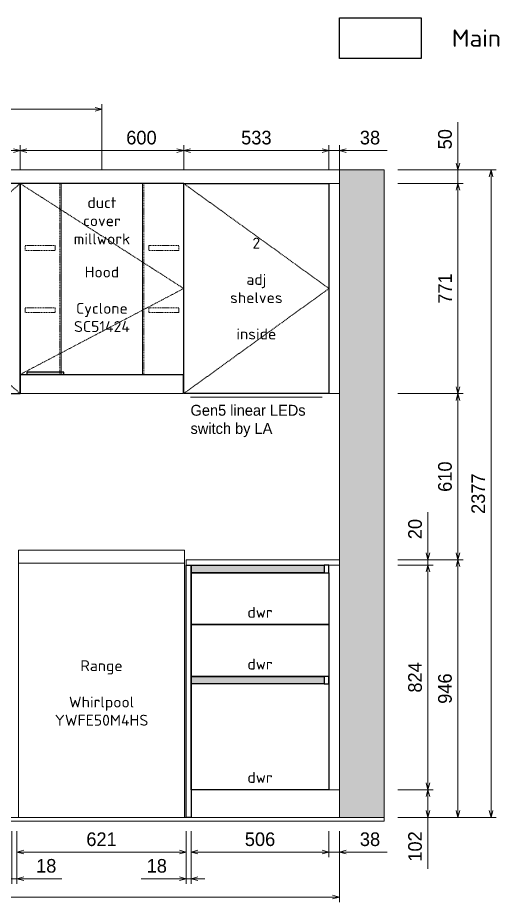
# Model space of a CAD drawing. Header units: millimetres. Extents: x 317748 to 451058, y -7309 to 88509.
# Drawn here: x 357333 to 359100, y 54795 to 58042 of the extents above; entities that cross this region are included whole.
import ezdxf

# ---------------------------------------------------------------- set-up
doc = ezdxf.new("R2010")
doc.units = ezdxf.units.MM
doc.header["$LTSCALE"] = 2
doc.header["$MEASUREMENT"] = 0
doc.header["$PDMODE"] = 3
doc.linetypes.add('DASHEDX2', pattern=[1.5, 1, -0.5])
doc.linetypes.add('HIDDEN2', pattern=[0.1875, 0.125, -0.0625])
doc.layers.get('0').update_dxf_attribs({"lineweight": 30})
doc.layers.get('Defpoints').update_dxf_attribs({"color": 255, "lineweight": 0})
for name, color, linetype, lineweight in [('1', 10, 'Continuous', 18), ('Appliance', 4, 'Continuous', 20), ('Appliances', 4, 'Continuous', 13), ('Cabinets', 7, 'Continuous', 25), ('Dims', 4, 'Continuous', 20), ('Hatch_grey', 253, 'Continuous', 5), ('KK + Filler', 252, 'Continuous', 18), ('Line_Hdn_Blu', 4, 'HIDDEN2', 5), ('Line_Hidden', 8, 'DASHEDX2', 15), ('Text', 4, 'Continuous', 20)]:
    doc.layers.add(name, color=color, linetype=linetype, lineweight=lineweight)
doc.styles.add('AGS', font='ags.shx')
doc.styles.add('style1', font='simplex.shx')
doc.dimstyles.new('mm LG 30', dxfattribs={"dimtxt": 50, "dimasz": 25, "dimexe": 19, "dimexo": 50, "dimgap": 22, "dimtad": 1, "dimdec": 0, "dimdsep": 46, "dimtxsty": 'AGS', "dimblk": 'OPEN30', "dimcen": 2, "dimclrd": 256, "dimclre": 256, "dimclrt": 256, "dimadec": 0, "dimazin": 0, "dimtm": 1e-09, "dimtfac": 1, "dimtdec": 0, "dimtmove": 0, "dimatfit": 3, "dimldrblk": 'OPEN30', "dimfxl": 1, "dimtolj": 1, "dimlwd": -1, "dimlwe": -1, "dimarcsym": 0})

# ---------------------------------------------------------------- blocks, each defined once
blk = doc.blocks.new('_Open30')
at = {"color": 0, "linetype": 'ByBlock', "lineweight": -2}
for p, q in [((-1, 0.27), (0, 0)), ((0, 0), (-1, -0.27)), ((0, 0), (-1, 0))]:
    blk.add_line(p, q, dxfattribs=at)
blk = doc.blocks.new('*D127')
at = {"layer": 'Defpoints', "color": 0, "ltscale": 2, "transparency": 16777216}
for p in [(357330.3, 55106.4), (357951.3, 55106.4), (357951.3, 54979.2)]:
    blk.add_point(p, dxfattribs=at)
at = {"layer": 'Dims', "ltscale": 2, "transparency": 16777216}
for p, q in [((357330.3, 55056.4), (357330.3, 54960.2)), ((357951.3, 55056.4), (357951.3, 54960.2)), ((357355.3, 54979.2), (357926.3, 54979.2))]:
    blk.add_line(p, q, dxfattribs=at)
at = {"layer": 'Dims', "ltscale": 2, "transparency": 16777216, "xscale": 25, "yscale": 25, "zscale": 25, "rotation": 180}
blk.add_blockref('_Open30', (357330.3, 54979.2), dxfattribs=at)
at = {"layer": 'Dims', "ltscale": 2, "transparency": 16777216, "xscale": 25, "yscale": 25, "zscale": 25}
blk.add_blockref('_Open30', (357951.3, 54979.2), dxfattribs=at)
at = {"layer": 'Dims', "ltscale": 2, "transparency": 16777216, "insert": (357640.8, 55026.2), "char_height": 50, "attachment_point": 5, "style": 'AGS'}
blk.add_mtext('\\A1;621', dxfattribs=at)
blk = doc.blocks.new('*D114')
at = {"layer": 'Defpoints', "color": 0, "ltscale": 2, "transparency": 16777216}
for p in [(357969.3, 55106.4), (358475.3, 55106.4), (358475.3, 54979.2)]:
    blk.add_point(p, dxfattribs=at)
at = {"layer": 'Dims', "ltscale": 2, "transparency": 16777216}
for p, q in [((357969.3, 55056.4), (357969.3, 54960.2)), ((358475.3, 55056.4), (358475.3, 54960.2)), ((357994.3, 54979.2), (358450.3, 54979.2))]:
    blk.add_line(p, q, dxfattribs=at)
at = {"layer": 'Dims', "ltscale": 2, "transparency": 16777216, "xscale": 25, "yscale": 25, "zscale": 25, "rotation": 180}
blk.add_blockref('_Open30', (357969.3, 54979.2), dxfattribs=at)
at = {"layer": 'Dims', "ltscale": 2, "transparency": 16777216, "xscale": 25, "yscale": 25, "zscale": 25}
blk.add_blockref('_Open30', (358475.3, 54979.2), dxfattribs=at)
at = {"layer": 'Dims', "ltscale": 2, "transparency": 16777216, "insert": (358222.3, 55026.2), "char_height": 50, "attachment_point": 5, "style": 'AGS'}
blk.add_mtext('\\A1;506', dxfattribs=at)
blk = doc.blocks.new('*D115')
at = {"layer": 'Defpoints', "color": 0, "ltscale": 2, "transparency": 16777216}
for p in [(358475.3, 55106.4), (358513.3, 55106.4), (358513.3, 54979.2)]:
    blk.add_point(p, dxfattribs=at)
at = {"layer": 'Dims', "ltscale": 2, "transparency": 16777216}
for p, q in [((358475.3, 55056.4), (358475.3, 54960.2)), ((358513.3, 55056.4), (358513.3, 54960.2)), ((358450.3, 54979.2), (358425.3, 54979.2)), ((358475.3, 54979.2), (358513.3, 54979.2)), ((358538.3, 54979.2), (358688.3, 54979.2))]:
    blk.add_line(p, q, dxfattribs=at)
at = {"layer": 'Dims', "ltscale": 2, "transparency": 16777216, "xscale": 25, "yscale": 25, "zscale": 25}
blk.add_blockref('_Open30', (358475.3, 54979.2), dxfattribs=at)
at = {"layer": 'Dims', "ltscale": 2, "transparency": 16777216, "xscale": 25, "yscale": 25, "zscale": 25, "rotation": 180}
blk.add_blockref('_Open30', (358513.3, 54979.2), dxfattribs=at)
at = {"layer": 'Dims', "ltscale": 2, "transparency": 16777216, "insert": (358625.8, 55026.2), "char_height": 50, "attachment_point": 5, "style": 'AGS'}
blk.add_mtext('\\A1;38', dxfattribs=at)
blk = doc.blocks.new('*D100')
at = {"layer": 'Defpoints', "color": 0, "ltscale": 2, "transparency": 16777216}
for p in [(357951.3, 55106.4), (357969.3, 55106.4), (357951.3, 54881.5)]:
    blk.add_point(p, dxfattribs=at)
at = {"layer": 'Dims', "ltscale": 2, "transparency": 16777216}
for p, q in [((357951.3, 55056.4), (357951.3, 54862.5)), ((357969.3, 55056.4), (357969.3, 54862.5)), ((357926.3, 54881.5), (357785.9, 54881.5)), ((357969.3, 54881.5), (357951.3, 54881.5)), ((357994.3, 54881.5), (358019.3, 54881.5))]:
    blk.add_line(p, q, dxfattribs=at)
at = {"layer": 'Dims', "ltscale": 2, "transparency": 16777216, "xscale": 25, "yscale": 25, "zscale": 25}
blk.add_blockref('_Open30', (357951.3, 54881.5), dxfattribs=at)
at = {"layer": 'Dims', "ltscale": 2, "transparency": 16777216, "xscale": 25, "yscale": 25, "zscale": 25, "rotation": 180}
blk.add_blockref('_Open30', (357969.3, 54881.5), dxfattribs=at)
at = {"layer": 'Dims', "ltscale": 2, "transparency": 16777216, "insert": (357843.6, 54928.5), "char_height": 50, "attachment_point": 5, "style": 'AGS'}
blk.add_mtext('\\A1;18', dxfattribs=at)
blk = doc.blocks.new('*D101')
at = {"layer": 'Defpoints', "color": 0, "ltscale": 2, "transparency": 16777216}
for p in [(357312.3, 55106.4), (357330.3, 55106.4), (357330.3, 54881.5)]:
    blk.add_point(p, dxfattribs=at)
at = {"layer": 'Dims', "ltscale": 2, "transparency": 16777216}
for p, q in [((357312.3, 55056.4), (357312.3, 54862.5)), ((357330.3, 55056.4), (357330.3, 54862.5)), ((357287.3, 54881.5), (357262.3, 54881.5)), ((357312.3, 54881.5), (357330.3, 54881.5)), ((357355.3, 54881.5), (357495.7, 54881.5))]:
    blk.add_line(p, q, dxfattribs=at)
at = {"layer": 'Dims', "ltscale": 2, "transparency": 16777216, "xscale": 25, "yscale": 25, "zscale": 25}
blk.add_blockref('_Open30', (357312.3, 54881.5), dxfattribs=at)
at = {"layer": 'Dims', "ltscale": 2, "transparency": 16777216, "xscale": 25, "yscale": 25, "zscale": 25, "rotation": 180}
blk.add_blockref('_Open30', (357330.3, 54881.5), dxfattribs=at)
at = {"layer": 'Dims', "ltscale": 2, "transparency": 16777216, "insert": (357438, 54928.5), "char_height": 50, "attachment_point": 5, "style": 'AGS'}
blk.add_mtext('\\A1;18', dxfattribs=at)
blk = doc.blocks.new('*D124')
at = {"layer": 'Defpoints', "color": 0, "ltscale": 2, "transparency": 16777216}
for p in [(355293.3, 55106.4), (358513.3, 55106.4), (358513.3, 54814)]:
    blk.add_point(p, dxfattribs=at)
at = {"layer": 'Dims', "ltscale": 2, "transparency": 16777216}
for p, q in [((355293.3, 55056.4), (355293.3, 54795)), ((358513.3, 55056.4), (358513.3, 54795)), ((355318.3, 54814), (358488.3, 54814))]:
    blk.add_line(p, q, dxfattribs=at)
at = {"layer": 'Dims', "ltscale": 2, "transparency": 16777216, "xscale": 25, "yscale": 25, "zscale": 25, "rotation": 180}
blk.add_blockref('_Open30', (355293.3, 54814), dxfattribs=at)
at = {"layer": 'Dims', "ltscale": 2, "transparency": 16777216, "xscale": 25, "yscale": 25, "zscale": 25}
blk.add_blockref('_Open30', (358513.3, 54814), dxfattribs=at)
at = {"layer": 'Dims', "ltscale": 2, "transparency": 16777216, "insert": (356903.3, 54861), "char_height": 50, "attachment_point": 5, "style": 'AGS'}
blk.add_mtext('\\A1;3220', dxfattribs=at)
blk = doc.blocks.new('*D118')
at = {"layer": 'Defpoints', "color": 0, "ltscale": 2, "transparency": 16777216}
for p in [(358475.3, 57554.5), (357942.3, 57433.4), (358475.3, 57433.4)]:
    blk.add_point(p, dxfattribs=at)
at = {"layer": 'Dims', "ltscale": 2, "transparency": 16777216}
for p, q in [((357942.3, 57483.4), (357942.3, 57573.5)), ((358475.3, 57483.4), (358475.3, 57573.5)), ((357967.3, 57554.5), (358450.3, 57554.5))]:
    blk.add_line(p, q, dxfattribs=at)
at = {"layer": 'Dims', "ltscale": 2, "transparency": 16777216, "xscale": 25, "yscale": 25, "zscale": 25, "rotation": 180}
blk.add_blockref('_Open30', (357942.3, 57554.5), dxfattribs=at)
at = {"layer": 'Dims', "ltscale": 2, "transparency": 16777216, "xscale": 25, "yscale": 25, "zscale": 25}
blk.add_blockref('_Open30', (358475.3, 57554.5), dxfattribs=at)
at = {"layer": 'Dims', "ltscale": 2, "transparency": 16777216, "insert": (358208.8, 57601.5), "char_height": 50, "attachment_point": 5, "style": 'AGS'}
blk.add_mtext('\\A1;533', dxfattribs=at)
blk = doc.blocks.new('*D119')
at = {"layer": 'Defpoints', "color": 0, "ltscale": 2, "transparency": 16777216}
for p in [(357342.3, 57554.5), (357342.3, 57433.4), (357942.3, 57433.4)]:
    blk.add_point(p, dxfattribs=at)
at = {"layer": 'Dims', "ltscale": 2, "transparency": 16777216}
for p, q in [((357342.3, 57483.4), (357342.3, 57573.5)), ((357942.3, 57483.4), (357942.3, 57573.5)), ((357917.3, 57554.5), (357367.3, 57554.5))]:
    blk.add_line(p, q, dxfattribs=at)
at = {"layer": 'Dims', "ltscale": 2, "transparency": 16777216, "xscale": 25, "yscale": 25, "zscale": 25, "rotation": 180}
blk.add_blockref('_Open30', (357342.3, 57554.5), dxfattribs=at)
at = {"layer": 'Dims', "ltscale": 2, "transparency": 16777216, "xscale": 25, "yscale": 25, "zscale": 25}
blk.add_blockref('_Open30', (357942.3, 57554.5), dxfattribs=at)
at = {"layer": 'Dims', "ltscale": 2, "transparency": 16777216, "insert": (357787.3, 57601.5), "char_height": 50, "attachment_point": 5, "style": 'AGS'}
blk.add_mtext('\\A1;600', dxfattribs=at)
blk = doc.blocks.new('*D120')
at = {"layer": 'Defpoints', "color": 0, "ltscale": 2, "transparency": 16777216}
for p in [(356900.3, 57554.5), (356900.3, 57433.4), (357342.3, 57433.4)]:
    blk.add_point(p, dxfattribs=at)
at = {"layer": 'Dims', "ltscale": 2, "transparency": 16777216}
for p, q in [((356900.3, 57483.4), (356900.3, 57573.5)), ((357342.3, 57483.4), (357342.3, 57573.5)), ((357317.3, 57554.5), (356925.3, 57554.5))]:
    blk.add_line(p, q, dxfattribs=at)
at = {"layer": 'Dims', "ltscale": 2, "transparency": 16777216, "xscale": 25, "yscale": 25, "zscale": 25, "rotation": 180}
blk.add_blockref('_Open30', (356900.3, 57554.5), dxfattribs=at)
at = {"layer": 'Dims', "ltscale": 2, "transparency": 16777216, "xscale": 25, "yscale": 25, "zscale": 25}
blk.add_blockref('_Open30', (357342.3, 57554.5), dxfattribs=at)
at = {"layer": 'Dims', "ltscale": 2, "transparency": 16777216, "insert": (357121.3, 57601.5), "char_height": 50, "attachment_point": 5, "style": 'AGS'}
blk.add_mtext('\\A1;442', dxfattribs=at)
blk = doc.blocks.new('*D105')
at = {"layer": '1', "ltscale": 2, "transparency": 16777216}
for p, q in [((355293.3, 57483.4), (355293.3, 57724.7)), ((355318.3, 57705.7), (357617.3, 57705.7)), ((357642.3, 57483.4), (357642.3, 57724.7))]:
    blk.add_line(p, q, dxfattribs=at)
at = {"layer": 'Defpoints', "color": 0, "ltscale": 2, "transparency": 16777216}
for p in [(357642.3, 57705.7), (355293.3, 57433.4), (357642.3, 57433.4)]:
    blk.add_point(p, dxfattribs=at)
at = {"layer": '1', "ltscale": 2, "transparency": 16777216, "xscale": 25, "yscale": 25, "zscale": 25, "rotation": 180}
blk.add_blockref('_Open30', (355293.3, 57705.7), dxfattribs=at)
at = {"layer": '1', "ltscale": 2, "transparency": 16777216, "xscale": 25, "yscale": 25, "zscale": 25}
blk.add_blockref('_Open30', (357642.3, 57705.7), dxfattribs=at)
at = {"layer": '1', "ltscale": 2, "transparency": 16777216, "insert": (356467.8, 57752.7), "char_height": 50, "attachment_point": 5, "style": 'AGS'}
blk.add_mtext('\\A1;2349', dxfattribs=at)
blk = doc.blocks.new('*D128')
at = {"layer": 'Defpoints', "color": 0, "ltscale": 2, "transparency": 16777216}
for p in [(358678.3, 55208.4), (358678.3, 55106.4), (358838.3, 55106.4)]:
    blk.add_point(p, dxfattribs=at)
at = {"layer": 'Dims', "ltscale": 2, "transparency": 16777216}
for p, q in [((358728.3, 55208.4), (358857.3, 55208.4)), ((358838.3, 55183.4), (358838.3, 55131.4)), ((358728.3, 55106.4), (358857.3, 55106.4)), ((358838.3, 55106.4), (358838.3, 54918.4))]:
    blk.add_line(p, q, dxfattribs=at)
at = {"layer": 'Dims', "ltscale": 2, "transparency": 16777216, "xscale": 25, "yscale": 25, "zscale": 25}
for p, rotation in [((358838.3, 55208.4), 90), ((358838.3, 55106.4), 270)]:
    blk.add_blockref('_Open30', p, dxfattribs=dict(at, rotation=rotation))
at = {"layer": 'Dims', "ltscale": 2, "transparency": 16777216, "insert": (358791.3, 54999.9), "char_height": 50, "attachment_point": 5, "rotation": 90, "style": 'AGS'}
blk.add_mtext('\\A1;102', dxfattribs=at)
blk = doc.blocks.new('*D129')
at = {"layer": 'Defpoints', "color": 0, "ltscale": 2, "transparency": 16777216}
for p in [(358678.3, 56032.4), (358838.3, 56032.4), (358678.3, 55208.4)]:
    blk.add_point(p, dxfattribs=at)
at = {"layer": 'Dims', "ltscale": 2, "transparency": 16777216}
for p, q in [((358728.3, 56032.4), (358857.3, 56032.4)), ((358838.3, 55233.4), (358838.3, 56007.4)), ((358728.3, 55208.4), (358857.3, 55208.4))]:
    blk.add_line(p, q, dxfattribs=at)
at = {"layer": 'Dims', "ltscale": 2, "transparency": 16777216, "xscale": 25, "yscale": 25, "zscale": 25}
for p, rotation in [((358838.3, 56032.4), 90), ((358838.3, 55208.4), 270)]:
    blk.add_blockref('_Open30', p, dxfattribs=dict(at, rotation=rotation))
at = {"layer": 'Dims', "ltscale": 2, "transparency": 16777216, "insert": (358791.3, 55620.4), "char_height": 50, "attachment_point": 5, "rotation": 90, "style": 'AGS'}
blk.add_mtext('\\A1;824', dxfattribs=at)
blk = doc.blocks.new('*D130')
at = {"layer": 'Defpoints', "color": 0, "ltscale": 2, "transparency": 16777216}
for p in [(358678.3, 56052.4), (358838.3, 56052.4), (358678.3, 56032.4)]:
    blk.add_point(p, dxfattribs=at)
at = {"layer": 'Dims', "ltscale": 2, "transparency": 16777216}
for p, q in [((358838.3, 56077.4), (358838.3, 56227.4)), ((358728.3, 56052.4), (358857.3, 56052.4)), ((358838.3, 56032.4), (358838.3, 56052.4)), ((358728.3, 56032.4), (358857.3, 56032.4)), ((358838.3, 56007.4), (358838.3, 55982.4))]:
    blk.add_line(p, q, dxfattribs=at)
at = {"layer": 'Dims', "ltscale": 2, "transparency": 16777216, "xscale": 25, "yscale": 25, "zscale": 25}
for p, rotation in [((358838.3, 56052.4), 270), ((358838.3, 56032.4), 90)]:
    blk.add_blockref('_Open30', p, dxfattribs=dict(at, rotation=rotation))
at = {"layer": 'Dims', "ltscale": 2, "transparency": 16777216, "insert": (358791.3, 56164.9), "char_height": 50, "attachment_point": 5, "rotation": 90, "style": 'AGS'}
blk.add_mtext('\\A1;20', dxfattribs=at)
blk = doc.blocks.new('*D131')
at = {"layer": 'Defpoints', "color": 0, "ltscale": 2, "transparency": 16777216}
for p in [(358678.3, 56052.4), (358678.3, 55106.4), (358948.1, 55106.4)]:
    blk.add_point(p, dxfattribs=at)
at = {"layer": 'Dims', "ltscale": 2, "transparency": 16777216}
for p, q in [((358728.3, 56052.4), (358967.1, 56052.4)), ((358948.1, 56027.4), (358948.1, 55131.4)), ((358728.3, 55106.4), (358967.1, 55106.4))]:
    blk.add_line(p, q, dxfattribs=at)
at = {"layer": 'Dims', "ltscale": 2, "transparency": 16777216, "xscale": 25, "yscale": 25, "zscale": 25}
for p, rotation in [((358948.1, 56052.4), 90), ((358948.1, 55106.4), 270)]:
    blk.add_blockref('_Open30', p, dxfattribs=dict(at, rotation=rotation))
at = {"layer": 'Dims', "ltscale": 2, "transparency": 16777216, "insert": (358901.1, 55579.4), "char_height": 50, "attachment_point": 5, "rotation": 90, "style": 'AGS'}
blk.add_mtext('\\A1;946', dxfattribs=at)
blk = doc.blocks.new('*D132')
at = {"layer": 'Defpoints', "color": 0, "ltscale": 2, "transparency": 16777216}
for p in [(358678.3, 56662.4), (358948.1, 56662.4), (358678.3, 56052.4)]:
    blk.add_point(p, dxfattribs=at)
at = {"layer": 'Dims', "ltscale": 2, "transparency": 16777216}
for p, q in [((358728.3, 56662.4), (358967.1, 56662.4)), ((358948.1, 56077.4), (358948.1, 56637.4)), ((358728.3, 56052.4), (358967.1, 56052.4))]:
    blk.add_line(p, q, dxfattribs=at)
at = {"layer": 'Dims', "ltscale": 2, "transparency": 16777216, "xscale": 25, "yscale": 25, "zscale": 25}
for p, rotation in [((358948.1, 56662.4), 90), ((358948.1, 56052.4), 270)]:
    blk.add_blockref('_Open30', p, dxfattribs=dict(at, rotation=rotation))
at = {"layer": 'Dims', "ltscale": 2, "transparency": 16777216, "insert": (358901.1, 56357.4), "char_height": 50, "attachment_point": 5, "rotation": 90, "style": 'AGS'}
blk.add_mtext('\\A1;610', dxfattribs=at)
blk = doc.blocks.new('*D133')
at = {"layer": 'Defpoints', "color": 0, "ltscale": 2, "transparency": 16777216}
for p in [(358678.3, 57433.4), (358948.1, 57433.4), (358678.3, 56662.4)]:
    blk.add_point(p, dxfattribs=at)
at = {"layer": 'Dims', "ltscale": 2, "transparency": 16777216}
for p, q in [((358728.3, 57433.4), (358967.1, 57433.4)), ((358948.1, 56687.4), (358948.1, 57408.4)), ((358728.3, 56662.4), (358967.1, 56662.4))]:
    blk.add_line(p, q, dxfattribs=at)
at = {"layer": 'Dims', "ltscale": 2, "transparency": 16777216, "xscale": 25, "yscale": 25, "zscale": 25}
for p, rotation in [((358948.1, 57433.4), 90), ((358948.1, 56662.4), 270)]:
    blk.add_blockref('_Open30', p, dxfattribs=dict(at, rotation=rotation))
at = {"layer": 'Dims', "ltscale": 2, "transparency": 16777216, "insert": (358901.1, 57047.9), "char_height": 50, "attachment_point": 5, "rotation": 90, "style": 'AGS'}
blk.add_mtext('\\A1;771', dxfattribs=at)
blk = doc.blocks.new('*D134')
at = {"layer": 'Defpoints', "color": 0, "ltscale": 2, "transparency": 16777216}
for p in [(358678.3, 57483.4), (358948.1, 57483.4), (358678.3, 57433.4)]:
    blk.add_point(p, dxfattribs=at)
at = {"layer": 'Dims', "ltscale": 2, "transparency": 16777216}
for p, q in [((358948.1, 57508.4), (358948.1, 57658.4)), ((358728.3, 57483.4), (358967.1, 57483.4)), ((358948.1, 57433.4), (358948.1, 57483.4)), ((358728.3, 57433.4), (358967.1, 57433.4)), ((358948.1, 57408.4), (358948.1, 57383.4))]:
    blk.add_line(p, q, dxfattribs=at)
at = {"layer": 'Dims', "ltscale": 2, "transparency": 16777216, "xscale": 25, "yscale": 25, "zscale": 25}
for p, rotation in [((358948.1, 57483.4), 270), ((358948.1, 57433.4), 90)]:
    blk.add_blockref('_Open30', p, dxfattribs=dict(at, rotation=rotation))
at = {"layer": 'Dims', "ltscale": 2, "transparency": 16777216, "insert": (358901.1, 57595.9), "char_height": 50, "attachment_point": 5, "rotation": 90, "style": 'AGS'}
blk.add_mtext('\\A1;50', dxfattribs=at)
blk = doc.blocks.new('*D135')
at = {"layer": 'Defpoints', "color": 0, "ltscale": 2, "transparency": 16777216}
for p in [(358678.3, 57483.4), (358678.3, 55106.4), (359070, 55106.4)]:
    blk.add_point(p, dxfattribs=at)
at = {"layer": 'Dims', "ltscale": 2, "transparency": 16777216}
for p, q in [((358728.3, 57483.4), (359089, 57483.4)), ((359070, 57458.4), (359070, 55131.4)), ((358728.3, 55106.4), (359089, 55106.4))]:
    blk.add_line(p, q, dxfattribs=at)
at = {"layer": 'Dims', "ltscale": 2, "transparency": 16777216, "xscale": 25, "yscale": 25, "zscale": 25}
for p, rotation in [((359070, 57483.4), 90), ((359070, 55106.4), 270)]:
    blk.add_blockref('_Open30', p, dxfattribs=dict(at, rotation=rotation))
at = {"layer": 'Dims', "ltscale": 2, "transparency": 16777216, "insert": (359023, 56294.9), "char_height": 50, "attachment_point": 5, "rotation": 90, "style": 'AGS'}
blk.add_mtext('\\A1;2377', dxfattribs=at)
blk = doc.blocks.new('*D136')
at = {"layer": 'Defpoints', "color": 0, "ltscale": 2, "transparency": 16777216}
for p in [(358513.3, 57554.5), (358475.3, 57433.4), (358513.3, 57433.4)]:
    blk.add_point(p, dxfattribs=at)
at = {"layer": 'Dims', "ltscale": 2, "transparency": 16777216}
for p, q in [((358475.3, 57483.4), (358475.3, 57573.5)), ((358513.3, 57483.4), (358513.3, 57573.5)), ((358450.3, 57554.5), (358425.3, 57554.5)), ((358475.3, 57554.5), (358513.3, 57554.5)), ((358538.3, 57554.5), (358688.3, 57554.5))]:
    blk.add_line(p, q, dxfattribs=at)
at = {"layer": 'Dims', "ltscale": 2, "transparency": 16777216, "xscale": 25, "yscale": 25, "zscale": 25}
blk.add_blockref('_Open30', (358475.3, 57554.5), dxfattribs=at)
at = {"layer": 'Dims', "ltscale": 2, "transparency": 16777216, "xscale": 25, "yscale": 25, "zscale": 25, "rotation": 180}
blk.add_blockref('_Open30', (358513.3, 57554.5), dxfattribs=at)
at = {"layer": 'Dims', "ltscale": 2, "transparency": 16777216, "insert": (358625.8, 57601.5), "char_height": 50, "attachment_point": 5, "style": 'AGS'}
blk.add_mtext('\\A1;38', dxfattribs=at)

msp = doc.modelspace()

# ---------------------------------------------------------------- hatches: boundary and pattern name
at = {"layer": 'Hatch_grey', "ltscale": 2}
h = msp.add_hatch(color=256, dxfattribs=at)
h.dxf.hatch_style = 1
h.paths.add_polyline_path([(358513.3, 55106.4), (358678.3, 55106.4), (358678.3, 57483.4), (358513.3, 57483.4)])
h = msp.add_hatch(color=256, dxfattribs=at)
h.dxf.hatch_style = 1
h.paths.add_polyline_path([(357367.3, 56732.4), (357502.3, 56732.4), (357502.3, 56740.4), (357367.3, 56740.4)])
h = msp.add_hatch(color=256, dxfattribs=at)
h.dxf.hatch_style = 1
h.paths.add_polyline_path([(357969.3, 56032.4), (358457.3, 56032.4), (358457.3, 56004.4), (357969.3, 56004.4)])
h = msp.add_hatch(color=256, dxfattribs=at)
h.dxf.hatch_style = 1
h.paths.add_polyline_path([(357969.3, 55624.4), (358457.3, 55624.4), (358457.3, 55596.4), (357969.3, 55596.4)])

# ---------------------------------------------------------------- linework, layer by layer
at = {"layer": 'Appliance', "ltscale": 2}
msp.add_line((358450.3, 56649.4), (357967.3, 56649.4), dxfattribs=at)
at = {"layer": 'Appliances', "ltscale": 2}
for points in [[(357343.8, 56732.4), (357940.8, 56732.4), (357940.8, 56662.4), (357343.8, 56662.4)], [(357336.3, 55106.4), (357945.3, 55106.4), (357945.3, 56087.4), (357336.3, 56087.4)], [(357336.3, 55106.4), (357945.3, 55106.4), (357945.3, 56039.4), (357336.3, 56039.4)]]:
    msp.add_lwpolyline(points, close=True, dxfattribs=at)
at = {"layer": 'Cabinets', "ltscale": 2}
for points in [[(358513.3, 58042), (358813.3, 58042), (358813.3, 57892), (358513.3, 57892)], [(357342.3, 57433.4), (356900.3, 57433.4), (356900.3, 56662.4), (357342.3, 56662.4)], [(357342.3, 56732.4), (357942.3, 56732.4), (357942.3, 57433.4), (357342.3, 57433.4)], [(357942.3, 57433.4), (358475.3, 57433.4), (358475.3, 56662.4), (357942.3, 56662.4)], [(357367.3, 56732.4), (357502.3, 56732.4), (357502.3, 56740.4), (357367.3, 56740.4)], [(357969.3, 55106.4), (357951.3, 55106.4), (357951.3, 56032.4), (357969.3, 56032.4)], [(357969.3, 56032.4), (358457.3, 56032.4), (358457.3, 56004.4), (357969.3, 56004.4)], [(358457.3, 56004.4), (358475.3, 56004.4), (358475.3, 56032.4), (358457.3, 56032.4)], [(357969.3, 56004.4), (358475.3, 56004.4), (358475.3, 55208.4), (357969.3, 55208.4)], [(357969.3, 56004.4), (358475.3, 56004.4), (358475.3, 55814.4), (357969.3, 55814.4)], [(357969.3, 55814.4), (358475.3, 55814.4), (358475.3, 55624.4), (357969.3, 55624.4)], [(357969.3, 55624.4), (358457.3, 55624.4), (358457.3, 55596.4), (357969.3, 55596.4)], [(358457.3, 55596.4), (358475.3, 55596.4), (358475.3, 55624.4), (358457.3, 55624.4)]]:
    msp.add_lwpolyline(points, close=True, dxfattribs=at)
at = {"layer": 'Dims', "ltscale": 2}
msp.add_lwpolyline([(357951.3, 56032.4), (358513.3, 56032.4), (358513.3, 56052.4), (357951.3, 56052.4)], close=True, dxfattribs=at)
at = {"layer": 'Hatch_grey', "ltscale": 2}
for points in [[(358513.3, 55106.4), (358678.3, 55106.4), (358678.3, 57483.4), (358513.3, 57483.4)], [(355128.3, 55106.4), (358678.3, 55106.4), (358678.3, 55093.4), (355128.3, 55093.4)]]:
    msp.add_lwpolyline(points, close=True, dxfattribs=at)
at = {"layer": 'KK + Filler', "ltscale": 2}
for points in [[(358513.3, 57433.4), (356016.3, 57433.4), (356016.3, 57483.4), (358513.3, 57483.4)], [(358475.3, 56662.4), (358513.3, 56662.4), (358513.3, 57433.4), (358475.3, 57433.4)], [(358475.3, 56032.4), (358513.3, 56032.4), (358513.3, 55208.4), (358475.3, 55208.4)], [(357969.3, 55208.4), (358513.3, 55208.4), (358513.3, 55106.4), (357969.3, 55106.4)]]:
    msp.add_lwpolyline(points, close=True, dxfattribs=at)
at = {"layer": 'Line_Hdn_Blu', "ltscale": 2}
msp.add_lwpolyline([(357493.3, 57433.4), (357791.3, 57433.4), (357791.3, 56732.4), (357493.3, 56732.4)], close=True, dxfattribs=at)
at = {"layer": 'Line_Hidden', "ltscale": 2}
for points in [[(357342.3, 57433.4), (356900.3, 57047.9), (357342.3, 56662.4)], [(357342.3, 57433.4), (357942.3, 57047.9), (357342.3, 56732.4)], [(357942.3, 57433.4), (358475.3, 57047.9), (357942.3, 56662.4)]]:
    msp.add_lwpolyline(points, dxfattribs=at)
for points in [[(357488.3, 57433.4), (357796.3, 57433.4), (357796.3, 56732.4), (357488.3, 56732.4)], [(357360.3, 57205.4), (357470.3, 57205.4), (357470.3, 57187.4), (357360.3, 57187.4)], [(357924.3, 57205.4), (357814.3, 57205.4), (357814.3, 57187.4), (357924.3, 57187.4)], [(357360.3, 56977.4), (357470.3, 56977.4), (357470.3, 56959.4), (357360.3, 56959.4)], [(357924.3, 56977.4), (357814.3, 56977.4), (357814.3, 56959.4), (357924.3, 56959.4)]]:
    msp.add_lwpolyline(points, close=True, dxfattribs=at)

# ---------------------------------------------------------------- texts
at = {"layer": 'Appliances', "ltscale": 2, "insert": (357967.3, 56621), "char_height": 40, "attachment_point": 1, "style": 'AGS'}
msp.add_mtext_dynamic_manual_height_columns('Gen5 linear LEDs\\Pswitch by LA', width=595.469, gutter_width=1000, heights=[0], dxfattribs=at)
at = {"layer": 'Dims', "insert": (357642.3, 57383.4), "char_height": 40, "width": 331.87, "attachment_point": 2, "style": 'style1'}
msp.add_mtext('\\pxqc;duct\\Pcover \\Pmillwork', dxfattribs=at)
at = {"layer": 'Dims', "char_height": 40, "style": 'style1'}
for s, width, heights, insert, attachment_point in [('\\pxqc;2\\P\\Padj\\Pshelves\\P\\Pinside', 298.831, [479.9], (358208.8, 57047.9), 5), ('\\pxqc;Hood\\P\\PCyclone\\PSC51424', 600, [287.9], (357642.3, 57008.4), 5), ('\\pxqc;dwr', 263.766, [93], (358222.3, 55839.4), 8), ('\\pxqc;dwr', 263.766, [93], (358222.3, 55649.4), 8), ('\\pxqc;Range\\P\\PWhirlpool\\PYWFE50M4HS', 600, [287.9], (357640.8, 55563.4), 5), ('\\pxqc;dwr', 263.766, [93], (358222.3, 55233.4), 8)]:
    msp.add_mtext_dynamic_manual_height_columns(s, width=width, gutter_width=25, heights=heights, dxfattribs=dict(at, insert=insert, attachment_point=attachment_point))
at = {"layer": 'Text', "insert": (358926.2, 57967), "char_height": 63.5, "attachment_point": 4, "style": 'style1'}
msp.add_mtext_dynamic_manual_height_columns('Main', width=954.766, gutter_width=25.4, heights=[332.5], dxfattribs=at)

# ---------------------------------------------------------------- dimensions: what is measured, and where the dimension line sits
at = {"layer": '1', "ltscale": 2}
dim = msp.add_linear_dim(base=(357642.3, 57705.7), p1=(355293.3, 57433.4), p2=(357642.3, 57433.4), dimstyle='mm LG 30', override={"dimpost": '\\X'}, dxfattribs=at)
dim.commit()
dim.dimension.update_dxf_attribs({"geometry": '*D105', "text_midpoint": (356467.8, 57752.7)})
at = {"layer": 'Dims', "ltscale": 2}
for base, p1, p2, angle, picture, middle in [((358948.1, 57483.4), (358678.3, 57433.4), (358678.3, 57483.4), 90, '*D134', (358901.1, 57595.9)), ((359070, 55106.4), (358678.3, 57483.4), (358678.3, 55106.4), 90, '*D135', (359023, 56294.9)), ((358948.1, 57433.4), (358678.3, 56662.4), (358678.3, 57433.4), 90, '*D133', (358901.1, 57047.9)), ((358948.1, 56662.4), (358678.3, 56052.4), (358678.3, 56662.4), 90, '*D132', (358901.1, 56357.4)), ((358838.3, 56052.4), (358678.3, 56032.4), (358678.3, 56052.4), 90, '*D130', (358791.3, 56164.9)), ((358948.1, 55106.4), (358678.3, 56052.4), (358678.3, 55106.4), 90, '*D131', (358901.1, 55579.4)), ((358838.3, 56032.4), (358678.3, 55208.4), (358678.3, 56032.4), 90, '*D129', (358791.3, 55620.4)), ((358838.3, 55106.4), (358678.3, 55208.4), (358678.3, 55106.4), 90, '*D128', (358791.3, 54999.9)), ((357330.3, 54881.5), (357312.3, 55106.4), (357330.3, 55106.4), 180, '*D101', (357438, 54928.5))]:
    dim = msp.add_linear_dim(base=base, p1=p1, p2=p2, angle=angle, dimstyle='mm LG 30', override={"dimpost": '\\X'}, dxfattribs=at)
    dim.commit()
    dim.dimension.update_dxf_attribs({"geometry": picture, "text_midpoint": middle})
for base, p1, p2, picture, middle in [((356900.3, 57554.5), (357342.3, 57433.4), (356900.3, 57433.4), '*D120', (357121.3, 57601.5)), ((358475.3, 57554.5), (357942.3, 57433.4), (358475.3, 57433.4), '*D118', (358208.8, 57601.5)), ((358513.3, 57554.5), (358475.3, 57433.4), (358513.3, 57433.4), '*D136', (358625.8, 57601.5)), ((358513.3, 54814), (355293.3, 55106.4), (358513.3, 55106.4), '*D124', (356903.3, 54861)), ((357951.3, 54979.2), (357330.3, 55106.4), (357951.3, 55106.4), '*D127', (357640.8, 55026.2)), ((357951.3, 54881.5), (357969.3, 55106.4), (357951.3, 55106.4), '*D100', (357843.6, 54928.5)), ((358475.3, 54979.2), (357969.3, 55106.4), (358475.3, 55106.4), '*D114', (358222.3, 55026.2)), ((358513.3, 54979.2), (358475.3, 55106.4), (358513.3, 55106.4), '*D115', (358625.8, 55026.2))]:
    dim = msp.add_linear_dim(base=base, p1=p1, p2=p2, dimstyle='mm LG 30', override={"dimpost": '\\X'}, dxfattribs=at)
    dim.commit()
    dim.dimension.update_dxf_attribs({"geometry": picture, "text_midpoint": middle})
dim = msp.add_linear_dim(base=(357342.3, 57554.5), p1=(357942.3, 57433.4), p2=(357342.3, 57433.4), dimstyle='mm LG 30', override={"dimpost": '\\X'}, dxfattribs=at)
dim.commit()
dim.dimension.update_dxf_attribs({"geometry": '*D119', "text_midpoint": (357787.3, 57554.5), "dimtype": 160})

doc.saveas('drawing.dxf')
